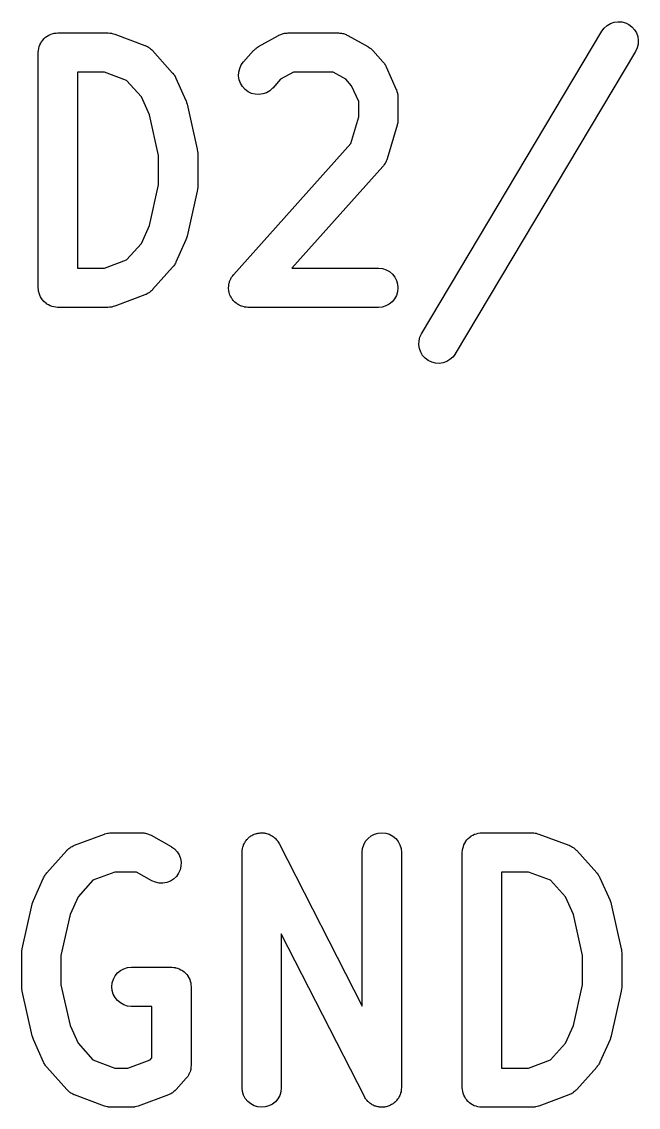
# Model space of a CAD drawing. Header units: millimetres. Extents: x 17 to 402, y -127 to -24.
# Drawn here: x 21.62 to 23.585, y -36.296 to -32.835 of the extents above; entities that cross this region are included whole.
import ezdxf

# ---------------------------------------------------------------- set-up
doc = ezdxf.new("R2010")
doc.units = ezdxf.units.MM
doc.header["$LTSCALE"] = 25.4
doc.layers.add('BLACK', color=7, linetype='CONTINUOUS')

msp = doc.modelspace()

# ---------------------------------------------------------------- linework, layer by layer
at = {"layer": 'BLACK', "linetype": 'Continuous'}
for p, q in [((23.4856, -32.8468), (23.4961, -32.8407)), ((23.4961, -32.8407), (23.5076, -32.8366)), ((23.5076, -32.8366), (23.5197, -32.8348)), ((23.5197, -32.8348), (23.5319, -32.8356)), ((23.5319, -32.8356), (23.5437, -32.8386)), ((23.5437, -32.8386), (23.5547, -32.8437)), ((21.7067, -32.878), (21.7119, -32.8752)), ((21.7119, -32.8752), (21.7121, -32.8752)), ((21.7121, -32.8752), (21.7123, -32.875)), ((21.7123, -32.875), (21.7179, -32.8734)), ((21.7179, -32.8734), (21.7235, -32.8717)), ((21.7235, -32.8717), (21.7238, -32.8717)), ((21.7238, -32.8717), (21.724, -32.8717)), ((21.724, -32.8717), (21.7298, -32.8712)), ((21.7298, -32.8712), (21.7357, -32.8706)), ((21.7357, -32.8706), (21.8952, -32.8706)), ((21.8952, -32.8706), (21.8961, -32.8706)), ((21.8961, -32.8706), (21.9007, -32.8712)), ((21.9007, -32.8712), (21.9053, -32.8714)), ((21.9053, -32.8714), (21.9067, -32.8717)), ((21.9067, -32.8717), (21.9082, -32.8719)), ((21.9082, -32.8719), (21.9126, -32.8732)), ((21.9126, -32.8732), (21.9171, -32.8745)), ((21.9171, -32.8745), (22.0128, -32.9103)), ((22.4397, -32.878), (22.4428, -32.8767)), ((22.4428, -32.8767), (22.4457, -32.8752)), ((22.4457, -32.8752), (22.4484, -32.8745)), ((22.4484, -32.8745), (22.451, -32.8734)), ((22.451, -32.8734), (22.4542, -32.8727)), ((22.4542, -32.8727), (22.4574, -32.8717)), ((22.4574, -32.8717), (22.4602, -32.8714)), ((22.4602, -32.8714), (22.4629, -32.8709)), ((22.4629, -32.8709), (22.4662, -32.8709)), ((22.4662, -32.8709), (22.4695, -32.8706)), ((22.4695, -32.8706), (22.629, -32.8706)), ((22.629, -32.8706), (22.6299, -32.8706)), ((22.6299, -32.8706), (22.6332, -32.8709)), ((22.6332, -32.8709), (22.6365, -32.8709)), ((22.6365, -32.8709), (22.6392, -32.8717)), ((22.6392, -32.8717), (22.642, -32.8719)), ((22.642, -32.8719), (22.6451, -32.8729)), ((22.6451, -32.8729), (22.6484, -32.8737)), ((22.6484, -32.8737), (22.651, -32.8747)), ((22.651, -32.8747), (22.6536, -32.8755)), ((22.6536, -32.8755), (22.6565, -32.8773)), ((22.8944, -33.8298), (23.4686, -32.8653)), ((23.4686, -32.8653), (23.4691, -32.8646)), ((23.4691, -32.8646), (23.4765, -32.8549)), ((23.4765, -32.8549), (23.4856, -32.8468)), ((23.5547, -32.8437), (23.5645, -32.8511)), ((23.5645, -32.8511), (23.5726, -32.8602)), ((23.5726, -32.8602), (23.5789, -32.8706)), ((23.5789, -32.8706), (23.583, -32.8821)), ((21.6763, -32.9143), (21.6781, -32.9087)), ((21.6781, -32.9087), (21.6782, -32.9087)), ((21.6782, -32.9085), (21.6811, -32.9032)), ((21.6782, -32.9087), (21.6782, -32.9085)), ((21.6811, -32.9032), (21.6839, -32.8981)), ((21.6839, -32.8981), (21.684, -32.8978)), ((21.684, -32.8978), (21.6841, -32.8978)), ((21.6841, -32.8978), (21.6879, -32.8933)), ((21.6879, -32.8933), (21.6916, -32.8887)), ((21.6916, -32.8887), (21.6918, -32.8884)), ((21.6918, -32.8884), (21.692, -32.8884)), ((21.692, -32.8884), (21.6966, -32.8846)), ((21.6966, -32.8846), (21.7011, -32.8811)), ((21.7011, -32.8811), (21.7013, -32.8808)), ((21.7013, -32.8808), (21.7015, -32.8808)), ((21.7015, -32.8808), (21.7067, -32.878)), ((22.0128, -32.9103), (22.0136, -32.9105)), ((22.0136, -32.9105), (22.0158, -32.9115)), ((22.0158, -32.9115), (22.0181, -32.9126)), ((22.3751, -32.9143), (22.439, -32.8785)), ((22.439, -32.8785), (22.4397, -32.878)), ((22.6565, -32.8773), (22.6595, -32.8785)), ((22.6595, -32.8785), (22.7233, -32.9143)), ((23.5842, -32.9065), (23.5812, -32.9181)), ((23.583, -32.8821), (23.5848, -32.8943)), ((23.5848, -32.8943), (23.5842, -32.9065)), ((21.6732, -32.9321), (21.6738, -32.9263)), ((21.6732, -32.9326), (21.6732, -32.9321)), ((21.6732, -32.9331), (21.6732, -32.9326)), ((21.6732, -32.9326), (21.6732, -32.9326)), ((21.6732, -32.9326), (21.6732, -32.9326)), ((21.6732, -33.6829), (21.6732, -32.9331)), ((21.6738, -32.9263), (21.6745, -32.9204)), ((21.6745, -32.9202), (21.6746, -32.9199)), ((21.6745, -32.9204), (21.6745, -32.9202)), ((21.6746, -32.9199), (21.6763, -32.9143)), ((22.0181, -32.9126), (22.0212, -32.9143)), ((22.0212, -32.9143), (22.0245, -32.9161)), ((22.0245, -32.9161), (22.0264, -32.9176)), ((22.0264, -32.9176), (22.0286, -32.9189)), ((22.0286, -32.9189), (22.0312, -32.9212)), ((22.0312, -32.9212), (22.0341, -32.9235)), ((22.0341, -32.9235), (22.0357, -32.9255)), ((22.0357, -32.9255), (22.0375, -32.927)), ((22.0375, -32.927), (22.1013, -32.9987)), ((22.3272, -32.9629), (22.3591, -32.927)), ((22.3591, -32.927), (22.3596, -32.9265)), ((22.3596, -32.9265), (22.3625, -32.924)), ((22.3625, -32.924), (22.3651, -32.9212)), ((22.3651, -32.9212), (22.367, -32.9199)), ((22.367, -32.9199), (22.3687, -32.9184)), ((22.3687, -32.9184), (22.372, -32.9164)), ((22.372, -32.9164), (22.3751, -32.9143)), ((22.7233, -32.9143), (22.7241, -32.9146)), ((22.7241, -32.9146), (22.7272, -32.9169)), ((22.7272, -32.9169), (22.7305, -32.9189)), ((22.7305, -32.9189), (22.7322, -32.9204)), ((22.7322, -32.9204), (22.734, -32.9217)), ((22.734, -32.9217), (22.7366, -32.9245)), ((22.7366, -32.9245), (22.7394, -32.927)), ((22.7394, -32.927), (22.7713, -32.9629)), ((23.5761, -32.9293), (23.0018, -33.8935)), ((23.5812, -32.9181), (23.5761, -32.9293)), ((22.3148, -32.9837), (22.32, -32.9728)), ((22.32, -32.9728), (22.3272, -32.9629)), ((22.7713, -32.9629), (22.7719, -32.9634)), ((22.7719, -32.9634), (22.7737, -32.9659)), ((22.7737, -32.9659), (22.7757, -32.9684)), ((22.7757, -32.9684), (22.7772, -32.971)), ((22.7772, -32.971), (22.779, -32.9735)), ((22.779, -32.9735), (22.7802, -32.9763)), ((22.7802, -32.9763), (22.7818, -32.9789)), ((22.7818, -32.9789), (22.8137, -33.0505)), ((21.7982, -32.9956), (21.7982, -33.6205)), ((21.8839, -32.9956), (21.7982, -32.9956)), ((21.9546, -33.022), (21.8839, -32.9956)), ((22.1013, -32.9987), (22.1019, -32.9992)), ((22.1019, -32.9992), (22.1037, -33.0017)), ((22.1037, -33.0017), (22.1057, -33.004)), ((22.1057, -33.004), (22.1072, -33.0068)), ((22.1072, -33.0068), (22.109, -33.0091)), ((22.109, -33.0091), (22.1102, -33.0119)), ((22.1102, -33.0119), (22.1118, -33.0147)), ((22.1118, -33.0147), (22.1437, -33.086)), ((22.3114, -33.0078), (22.3119, -32.9956)), ((22.3132, -33.0197), (22.3114, -33.0078)), ((22.3119, -32.9956), (22.3148, -32.9837)), ((22.4858, -32.9956), (22.4453, -33.0182)), ((22.6127, -32.9956), (22.4858, -32.9956)), ((22.6532, -33.0182), (22.6127, -32.9956)), ((22.0016, -33.0746), (21.9546, -33.022)), ((22.3173, -33.0312), (22.3132, -33.0197)), ((22.3236, -33.0418), (22.3173, -33.0312)), ((22.3318, -33.0507), (22.3236, -33.0418)), ((22.4198, -33.0467), (22.4107, -33.0548)), ((22.4204, -33.0462), (22.4198, -33.0467)), ((22.4453, -33.0182), (22.4204, -33.0462)), ((22.6716, -33.0388), (22.6532, -33.0182)), ((22.6941, -33.0891), (22.6716, -33.0388)), ((22.027, -33.1313), (22.0016, -33.0746)), ((22.3416, -33.0581), (22.3318, -33.0507)), ((22.3526, -33.0632), (22.3416, -33.0581)), ((22.3644, -33.0662), (22.3526, -33.0632)), ((22.3766, -33.067), (22.3644, -33.0662)), ((22.3887, -33.0652), (22.3766, -33.067)), ((22.4002, -33.0611), (22.3887, -33.0652)), ((22.4107, -33.0548), (22.4002, -33.0611)), ((22.8137, -33.0505), (22.8141, -33.0512)), ((22.8141, -33.0512), (22.8142, -33.0518)), ((22.8142, -33.0518), (22.8144, -33.052)), ((22.8144, -33.052), (22.816, -33.0576)), ((22.816, -33.0576), (22.8178, -33.0629)), ((22.8178, -33.0629), (22.8178, -33.0632)), ((22.8178, -33.0632), (22.8179, -33.0637)), ((22.8179, -33.0637), (22.8185, -33.0693)), ((22.8185, -33.0693), (22.8191, -33.0749)), ((22.8191, -33.0749), (22.8191, -33.0754)), ((22.8191, -33.0754), (22.8191, -33.0759)), ((22.8191, -33.0759), (22.8191, -33.1473)), ((22.1437, -33.086), (22.1438, -33.0863)), ((22.1438, -33.0863), (22.1438, -33.0863)), ((22.1438, -33.0863), (22.1438, -33.0863)), ((22.1438, -33.0863), (22.1441, -33.0868)), ((22.1441, -33.0868), (22.1458, -33.0924)), ((22.1458, -33.0924), (22.1476, -33.098)), ((22.1476, -33.098), (22.1795, -33.2407)), ((22.6941, -33.1381), (22.6941, -33.0891)), ((22.056, -33.2613), (22.027, -33.1313)), ((22.6688, -33.2232), (22.6941, -33.1381)), ((22.8189, -33.1531), (22.8182, -33.1567)), ((22.8191, -33.1483), (22.8189, -33.1506)), ((22.8189, -33.1506), (22.8189, -33.1531)), ((22.8191, -33.1473), (22.8191, -33.1483)), ((22.8165, -33.165), (22.7846, -33.2722)), ((22.817, -33.1627), (22.8165, -33.165)), ((22.8178, -33.1602), (22.817, -33.1627)), ((22.8182, -33.1567), (22.8178, -33.1602)), ((22.2953, -33.6413), (22.6688, -33.2232)), ((22.1795, -33.2407), (22.1797, -33.2417)), ((22.1797, -33.2417), (22.1798, -33.242)), ((22.1798, -33.242), (22.1798, -33.2423)), ((22.1798, -33.2423), (22.1804, -33.2481)), ((22.1804, -33.2481), (22.181, -33.2539)), ((22.181, -33.2539), (22.181, -33.2542)), ((22.181, -33.2542), (22.181, -33.2544)), ((22.181, -33.2544), (22.181, -33.3616)), ((22.056, -33.3548), (22.056, -33.2613)), ((22.7756, -33.2903), (22.7728, -33.2946)), ((22.7785, -33.2862), (22.7756, -33.2903)), ((22.779, -33.2852), (22.7785, -33.2862)), ((22.7796, -33.2844), (22.779, -33.2852)), ((22.7816, -33.2798), (22.7796, -33.2844)), ((22.7837, -33.2753), (22.7816, -33.2798)), ((22.784, -33.2743), (22.7837, -33.2753)), ((22.7844, -33.2732), (22.784, -33.2743)), ((22.7846, -33.2722), (22.7844, -33.2732)), ((22.7713, -33.2961), (22.4815, -33.6205)), ((22.772, -33.2953), (22.7713, -33.2961)), ((22.7728, -33.2946), (22.772, -33.2953)), ((22.027, -33.4848), (22.056, -33.3548)), ((22.181, -33.3616), (22.181, -33.3624)), ((22.1795, -33.3753), (22.1476, -33.5181)), ((22.1796, -33.3748), (22.1795, -33.3753)), ((22.1797, -33.3746), (22.1796, -33.3748)), ((22.1803, -33.369), (22.1797, -33.3746)), ((22.181, -33.3632), (22.1803, -33.369)), ((22.181, -33.3624), (22.181, -33.3629)), ((22.181, -33.3629), (22.181, -33.3632)), ((22.0016, -33.5415), (22.027, -33.4848)), ((22.1437, -33.53), (22.1118, -33.6014)), ((22.1455, -33.5244), (22.1437, -33.53)), ((22.1474, -33.5189), (22.1455, -33.5244)), ((22.1476, -33.5183), (22.1474, -33.5189)), ((22.1476, -33.5181), (22.1476, -33.5183)), ((22.1476, -33.5183), (22.1476, -33.5183)), ((22.1476, -33.5183), (22.1476, -33.5183)), ((21.9546, -33.594), (22.0016, -33.5415)), ((21.8839, -33.6205), (21.9546, -33.594)), ((22.1114, -33.6022), (22.1099, -33.605)), ((22.1118, -33.6014), (22.1114, -33.6022)), ((21.7982, -33.6205), (21.8839, -33.6205)), ((22.1013, -33.6174), (22.0375, -33.689)), ((22.1032, -33.6151), (22.1013, -33.6174)), ((22.1052, -33.6126), (22.1032, -33.6151)), ((22.1068, -33.61), (22.1052, -33.6126)), ((22.1085, -33.6078), (22.1068, -33.61)), ((22.1099, -33.605), (22.1085, -33.6078)), ((22.4815, -33.6205), (22.7566, -33.6205)), ((22.7566, -33.6205), (22.7575, -33.6205)), ((22.7575, -33.6205), (22.7696, -33.622)), ((22.7696, -33.622), (22.7813, -33.6255)), ((22.7813, -33.6255), (22.7919, -33.6314)), ((22.7919, -33.6314), (22.8013, -33.6393)), ((22.28, -33.6741), (22.2804, -33.6723)), ((22.2804, -33.6723), (22.2807, -33.6705)), ((22.2807, -33.6705), (22.2819, -33.6664)), ((22.2819, -33.6664), (22.2829, -33.6624)), ((22.2829, -33.6624), (22.2837, -33.6606)), ((22.2837, -33.6606), (22.2843, -33.6588)), ((22.2843, -33.6588), (22.2863, -33.655)), ((22.2863, -33.655), (22.2881, -33.6512)), ((22.2881, -33.6512), (22.2892, -33.6497)), ((22.2892, -33.6497), (22.29, -33.6481)), ((22.29, -33.6481), (22.2928, -33.6448)), ((22.2928, -33.6448), (22.2953, -33.6413)), ((22.8013, -33.6393), (22.8089, -33.6489)), ((22.8089, -33.6489), (22.8146, -33.6596)), ((22.8146, -33.6596), (22.818, -33.6713)), ((22.818, -33.6713), (22.8191, -33.6834)), ((21.6737, -33.6888), (21.6732, -33.6829)), ((21.6743, -33.6946), (21.6737, -33.6888)), ((21.6744, -33.6949), (21.6743, -33.6946)), ((21.6744, -33.6951), (21.6744, -33.6949)), ((21.6761, -33.7007), (21.6744, -33.6951)), ((21.6777, -33.7066), (21.6761, -33.7007)), ((21.6778, -33.7066), (21.6777, -33.7066)), ((21.6779, -33.7068), (21.6778, -33.7066)), ((21.6807, -33.7122), (21.6779, -33.7068)), ((22.0128, -33.7058), (21.9171, -33.7416)), ((22.015, -33.7048), (22.0128, -33.7058)), ((22.0174, -33.704), (22.015, -33.7048)), ((22.0205, -33.702), (22.0174, -33.704)), ((22.0237, -33.7005), (22.0205, -33.702)), ((22.0257, -33.6989), (22.0237, -33.7005)), ((22.0278, -33.6977), (22.0257, -33.6989)), ((22.0305, -33.6954), (22.0278, -33.6977)), ((22.0334, -33.6931), (22.0305, -33.6954)), ((22.0351, -33.6913), (22.0334, -33.6931)), ((22.0369, -33.6895), (22.0351, -33.6913)), ((22.0375, -33.689), (22.0369, -33.6895)), ((22.2794, -33.6827), (22.2798, -33.6784)), ((22.2795, -33.6845), (22.2794, -33.6827)), ((22.2795, -33.6862), (22.2795, -33.6845)), ((22.2801, -33.6906), (22.2795, -33.6862)), ((22.2798, -33.6784), (22.28, -33.6741)), ((22.2805, -33.6946), (22.2801, -33.6906)), ((22.281, -33.6967), (22.2805, -33.6946)), ((22.2813, -33.6984), (22.281, -33.6967)), ((22.2827, -33.7025), (22.2813, -33.6984)), ((22.2839, -33.7066), (22.2827, -33.7025)), ((22.2848, -33.7081), (22.2839, -33.7066)), ((22.8143, -33.7073), (22.8084, -33.718)), ((22.8179, -33.6956), (22.8143, -33.7073)), ((22.8191, -33.6834), (22.8179, -33.6956)), ((21.6834, -33.7172), (21.6807, -33.7122)), ((21.6835, -33.7175), (21.6834, -33.7172)), ((21.6836, -33.7177), (21.6835, -33.7175)), ((21.6873, -33.7221), (21.6836, -33.7177)), ((21.691, -33.7269), (21.6873, -33.7221)), ((21.6912, -33.7269), (21.691, -33.7269)), ((21.6913, -33.7271), (21.6912, -33.7269)), ((21.6959, -33.7309), (21.6913, -33.7271)), ((21.7004, -33.7345), (21.6959, -33.7309)), ((21.7006, -33.7348), (21.7004, -33.7345)), ((21.7007, -33.7348), (21.7006, -33.7348)), ((21.7059, -33.7375), (21.7007, -33.7348)), ((21.7111, -33.7406), (21.7059, -33.7375)), ((21.7113, -33.7406), (21.7111, -33.7406)), ((21.7115, -33.7406), (21.7113, -33.7406)), ((21.7171, -33.7424), (21.7115, -33.7406)), ((21.9162, -33.7419), (21.9118, -33.7429)), ((21.9171, -33.7416), (21.9162, -33.7419)), ((22.2854, -33.7099), (22.2848, -33.7081)), ((22.2876, -33.7134), (22.2854, -33.7099)), ((22.2896, -33.7172), (22.2876, -33.7134)), ((22.2907, -33.7188), (22.2896, -33.7172)), ((22.2917, -33.7203), (22.2907, -33.7188)), ((22.2945, -33.7233), (22.2917, -33.7203)), ((22.2972, -33.7269), (22.2945, -33.7233)), ((22.2987, -33.7279), (22.2972, -33.7269)), ((22.2999, -33.7294), (22.2987, -33.7279)), ((22.3033, -33.732), (22.2999, -33.7294)), ((22.3066, -33.7345), (22.3033, -33.732)), ((22.3082, -33.7355), (22.3066, -33.7345)), ((22.3097, -33.7365), (22.3082, -33.7355)), ((22.3135, -33.7386), (22.3097, -33.7365)), ((22.3173, -33.7406), (22.3135, -33.7386)), ((22.319, -33.7411), (22.3173, -33.7406)), ((22.3207, -33.7419), (22.319, -33.7411)), ((22.3248, -33.7429), (22.3207, -33.7419)), ((22.7804, -33.7409), (22.7688, -33.7444)), ((22.7912, -33.735), (22.7804, -33.7409)), ((22.8007, -33.7274), (22.7912, -33.735)), ((22.8084, -33.718), (22.8007, -33.7274)), ((21.7227, -33.7442), (21.7171, -33.7424)), ((21.7229, -33.7442), (21.7227, -33.7442)), ((21.7231, -33.7442), (21.7229, -33.7442)), ((21.7289, -33.7449), (21.7231, -33.7442)), ((21.7348, -33.7454), (21.7289, -33.7449)), ((21.7352, -33.7454), (21.7348, -33.7454)), ((21.7353, -33.7454), (21.7352, -33.7454)), ((21.7352, -33.7454), (21.7352, -33.7454)), ((21.7357, -33.7454), (21.7353, -33.7454)), ((21.8952, -33.7454), (21.7357, -33.7454)), ((21.8998, -33.7452), (21.8952, -33.7454)), ((21.9044, -33.7449), (21.8998, -33.7452)), ((21.9058, -33.7444), (21.9044, -33.7449)), ((21.9073, -33.7444), (21.9058, -33.7444)), ((21.9118, -33.7429), (21.9073, -33.7444)), ((22.3289, -33.7442), (22.3248, -33.7429)), ((22.3307, -33.7444), (22.3289, -33.7442)), ((22.3325, -33.7449), (22.3307, -33.7444)), ((22.3368, -33.7452), (22.3325, -33.7449)), ((22.341, -33.7454), (22.3368, -33.7452)), ((22.3419, -33.7454), (22.341, -33.7454)), ((22.7566, -33.7454), (22.3419, -33.7454)), ((22.7688, -33.7444), (22.7566, -33.7454)), ((22.8862, -33.8526), (22.8892, -33.8407)), ((22.8892, -33.8407), (22.8944, -33.8298)), ((22.8856, -33.8648), (22.8862, -33.8526)), ((22.8874, -33.8767), (22.8856, -33.8648)), ((22.8915, -33.8882), (22.8874, -33.8767)), ((22.8978, -33.8988), (22.8915, -33.8882)), ((22.9059, -33.9077), (22.8978, -33.8988)), ((22.9157, -33.9151), (22.9059, -33.9077)), ((22.9267, -33.9204), (22.9157, -33.9151)), ((22.9848, -33.912), (22.9743, -33.9184)), ((22.9939, -33.9042), (22.9848, -33.912)), ((23.0013, -33.8943), (22.9939, -33.9042)), ((23.0018, -33.8935), (23.0013, -33.8943)), ((22.9385, -33.9235), (22.9267, -33.9204)), ((22.9507, -33.924), (22.9385, -33.9235)), ((22.9628, -33.9225), (22.9507, -33.924)), ((22.9743, -33.9184), (22.9628, -33.9225)), ((21.7887, -35.4602), (21.8844, -35.4244)), ((21.8844, -35.4244), (21.8852, -35.4241)), ((21.8852, -35.4241), (21.8897, -35.4231)), ((21.8897, -35.4231), (21.8941, -35.4218)), ((21.8941, -35.4218), (21.8956, -35.4216)), ((21.8956, -35.4216), (21.8971, -35.4213)), ((21.8971, -35.4213), (21.9016, -35.4211)), ((21.9016, -35.4211), (21.9063, -35.4206)), ((21.9063, -35.4206), (22.002, -35.4206)), ((22.002, -35.4206), (22.0028, -35.4206)), ((22.0028, -35.4206), (22.0061, -35.4208)), ((22.0061, -35.4208), (22.0094, -35.4211)), ((22.0094, -35.4211), (22.0122, -35.4216)), ((22.0122, -35.4216), (22.015, -35.4218)), ((22.015, -35.4218), (22.0181, -35.4228)), ((22.0181, -35.4228), (22.0213, -35.4236)), ((22.0213, -35.4236), (22.0239, -35.4246)), ((22.0239, -35.4246), (22.0266, -35.4256)), ((22.0266, -35.4256), (22.0295, -35.4272)), ((22.0295, -35.4272), (22.0325, -35.4284)), ((22.0325, -35.4284), (22.0963, -35.4642)), ((22.3411, -35.4383), (22.3439, -35.436)), ((22.3439, -35.436), (22.3465, -35.4338)), ((22.3465, -35.4338), (22.3486, -35.4322)), ((22.3486, -35.4322), (22.3506, -35.4307)), ((22.3506, -35.4307), (22.3538, -35.4292)), ((22.3538, -35.4292), (22.3568, -35.4272)), ((22.3568, -35.4272), (22.3592, -35.4261)), ((22.3592, -35.4261), (22.3614, -35.4251)), ((22.3614, -35.4251), (22.3649, -35.4241)), ((22.3649, -35.4241), (22.3682, -35.4228)), ((22.3682, -35.4228), (22.3707, -35.4223)), ((22.3707, -35.4223), (22.3731, -35.4216)), ((22.3731, -35.4216), (22.3767, -35.4213)), ((22.3767, -35.4213), (22.3802, -35.4208)), ((22.3802, -35.4208), (22.3827, -35.4208)), ((22.3827, -35.4208), (22.3852, -35.4206)), ((22.3852, -35.4206), (22.3888, -35.4208)), ((22.3888, -35.4208), (22.3924, -35.4211)), ((22.3924, -35.4211), (22.3949, -35.4216)), ((22.3949, -35.4216), (22.3974, -35.4218)), ((22.3974, -35.4218), (22.4008, -35.4228)), ((22.4008, -35.4228), (22.4043, -35.4236)), ((22.4043, -35.4236), (22.4066, -35.4246)), ((22.4066, -35.4246), (22.409, -35.4254)), ((22.409, -35.4254), (22.4122, -35.4272)), ((22.4122, -35.4272), (22.4155, -35.4287)), ((22.4155, -35.4287), (22.4175, -35.43)), ((22.4175, -35.43), (22.4198, -35.4312)), ((22.4198, -35.4312), (22.4225, -35.4335)), ((22.4225, -35.4335), (22.4255, -35.4355)), ((22.4255, -35.4355), (22.4272, -35.4373)), ((22.4272, -35.4373), (22.4292, -35.4391)), ((22.724, -35.4383), (22.7335, -35.4307)), ((22.7335, -35.4307), (22.7443, -35.4251)), ((22.7443, -35.4251), (22.756, -35.4216)), ((22.756, -35.4216), (22.7681, -35.4206)), ((22.7681, -35.4206), (22.7802, -35.4218)), ((22.7802, -35.4218), (22.7919, -35.4254)), ((22.7919, -35.4254), (22.8026, -35.4312)), ((22.8026, -35.4312), (22.812, -35.4391)), ((23.043, -35.4383), (23.0476, -35.4348)), ((23.0476, -35.4348), (23.0522, -35.431)), ((23.0522, -35.431), (23.0523, -35.431)), ((23.0523, -35.431), (23.0525, -35.4307)), ((23.0525, -35.4307), (23.0577, -35.4279)), ((23.0577, -35.4279), (23.0629, -35.4251)), ((23.0629, -35.4251), (23.0631, -35.4251)), ((23.0631, -35.4251), (23.0633, -35.4251)), ((23.0633, -35.4251), (23.0689, -35.4233)), ((23.0689, -35.4233), (23.0746, -35.4218)), ((23.0746, -35.4218), (23.0748, -35.4218)), ((23.0748, -35.4218), (23.075, -35.4216)), ((23.075, -35.4216), (23.0808, -35.4211)), ((23.0808, -35.4211), (23.0867, -35.4206)), ((23.0867, -35.4206), (23.2463, -35.4206)), ((23.2463, -35.4206), (23.2471, -35.4206)), ((23.2471, -35.4206), (23.2517, -35.4211)), ((23.2517, -35.4211), (23.2563, -35.4213)), ((23.2563, -35.4213), (23.2578, -35.4218)), ((23.2578, -35.4218), (23.2592, -35.4218)), ((23.2592, -35.4218), (23.2636, -35.4233)), ((23.2636, -35.4233), (23.2681, -35.4244)), ((23.2681, -35.4244), (23.3638, -35.4602)), ((21.768, -35.4729), (21.7709, -35.4708)), ((21.7709, -35.4708), (21.7736, -35.4683)), ((21.7736, -35.4683), (21.7758, -35.467)), ((21.7758, -35.467), (21.7777, -35.4655)), ((21.7777, -35.4655), (21.781, -35.464)), ((21.781, -35.464), (21.7841, -35.4622)), ((21.7841, -35.4622), (21.7864, -35.4612)), ((21.7864, -35.4612), (21.7887, -35.4602)), ((22.0963, -35.4642), (22.0971, -35.4648)), ((22.0971, -35.4648), (22.107, -35.4719)), ((22.107, -35.4719), (22.1153, -35.4808)), ((22.3228, -35.4749), (22.3234, -35.4726)), ((22.3234, -35.4726), (22.3237, -35.4701)), ((22.3237, -35.4701), (22.3248, -35.4665)), ((22.3248, -35.4665), (22.3256, -35.4632)), ((22.3256, -35.4632), (22.3266, -35.4609)), ((22.3266, -35.4609), (22.3274, -35.4584)), ((22.3274, -35.4584), (22.3291, -35.4554)), ((22.3291, -35.4554), (22.3306, -35.4521)), ((22.3306, -35.4521), (22.332, -35.45)), ((22.332, -35.45), (22.3333, -35.4477)), ((22.3333, -35.4477), (22.3355, -35.4449)), ((22.3355, -35.4449), (22.3376, -35.4421)), ((22.3376, -35.4421), (22.3395, -35.4404)), ((22.3395, -35.4404), (22.3411, -35.4383)), ((22.4292, -35.4391), (22.4314, -35.4419)), ((22.4314, -35.4419), (22.4339, -35.4444)), ((22.4339, -35.4444), (22.4353, -35.4465)), ((22.4353, -35.4465), (22.4369, -35.4485)), ((22.4369, -35.4485), (22.4386, -35.4515)), ((22.4386, -35.4515), (22.4405, -35.4546)), ((22.4405, -35.4546), (22.7052, -35.9733)), ((22.7052, -35.4823), (22.7065, -35.4701)), ((22.7065, -35.4701), (22.7102, -35.4584)), ((22.7102, -35.4584), (22.7161, -35.4477)), ((22.7161, -35.4477), (22.724, -35.4383)), ((22.812, -35.4391), (22.8197, -35.4485)), ((22.8197, -35.4485), (22.8255, -35.4592)), ((22.8255, -35.4592), (22.829, -35.4708)), ((22.829, -35.4708), (22.8302, -35.483)), ((23.0249, -35.4762), (23.0255, -35.4706)), ((23.0255, -35.4706), (23.0256, -35.4703)), ((23.0256, -35.4701), (23.0274, -35.4645)), ((23.0256, -35.4703), (23.0256, -35.4701)), ((23.0274, -35.4645), (23.0291, -35.4589)), ((23.0291, -35.4589), (23.0292, -35.4587)), ((23.0292, -35.4587), (23.0293, -35.4584)), ((23.0293, -35.4584), (23.0321, -35.4533)), ((23.0321, -35.4533), (23.0349, -35.448)), ((23.0349, -35.448), (23.0351, -35.448)), ((23.0351, -35.448), (23.0352, -35.4477)), ((23.0352, -35.4477), (23.0389, -35.4432)), ((23.0389, -35.4432), (23.0427, -35.4386)), ((23.0427, -35.4386), (23.0429, -35.4386)), ((23.0429, -35.4386), (23.043, -35.4383)), ((23.3638, -35.4602), (23.3646, -35.4604)), ((23.3646, -35.4604), (23.3669, -35.4617)), ((23.3669, -35.4617), (23.3692, -35.4625)), ((23.3692, -35.4625), (23.3723, -35.4645)), ((23.3723, -35.4645), (23.3755, -35.466)), ((23.3755, -35.466), (23.3775, -35.4675)), ((23.3775, -35.4675), (23.3796, -35.4688)), ((23.3796, -35.4688), (23.3823, -35.4714)), ((23.3823, -35.4714), (23.3851, -35.4736)), ((21.7001, -35.5486), (21.7639, -35.4772)), ((21.7639, -35.4772), (21.7645, -35.4764)), ((21.7645, -35.4764), (21.7664, -35.4749)), ((21.7664, -35.4749), (21.768, -35.4729)), ((22.1153, -35.4808), (22.1218, -35.4909)), ((22.1218, -35.4909), (22.1261, -35.5023)), ((22.1261, -35.5023), (22.1281, -35.5145)), ((22.3223, -35.4823), (22.3227, -35.4787)), ((22.3223, -35.483), (22.3223, -35.4823)), ((22.3223, -36.2331), (22.3223, -35.483)), ((22.3227, -35.4787), (22.3228, -35.4749)), ((22.7052, -35.483), (22.7052, -35.4823)), ((22.7052, -35.9733), (22.7052, -35.483)), ((22.8302, -35.483), (22.8302, -36.2331)), ((23.0242, -35.4823), (23.0249, -35.4762)), ((23.0242, -35.4825), (23.0242, -35.4823)), ((23.0242, -35.483), (23.0242, -35.4825)), ((23.0242, -35.4825), (23.0242, -35.4825)), ((23.0242, -35.4825), (23.0242, -35.4825)), ((23.0242, -36.2331), (23.0242, -35.483)), ((23.3851, -35.4736), (23.3867, -35.4754)), ((23.3867, -35.4754), (23.3886, -35.4772)), ((23.3886, -35.4772), (23.4524, -35.5486)), ((22.1251, -35.5384), (22.1201, -35.5496)), ((22.1278, -35.5267), (22.1251, -35.5384)), ((22.1281, -35.5145), (22.1278, -35.5267)), ((21.6578, -35.6362), (21.6897, -35.5646)), ((21.6897, -35.5646), (21.69, -35.5638)), ((21.69, -35.5638), (21.6916, -35.5613)), ((21.6916, -35.5613), (21.6929, -35.5585)), ((21.6929, -35.5585), (21.6947, -35.5559)), ((21.6947, -35.5559), (21.6962, -35.5534)), ((21.6962, -35.5534), (21.6983, -35.5511)), ((21.6983, -35.5511), (21.7001, -35.5486)), ((21.8468, -35.5719), (21.7998, -35.6245)), ((21.9175, -35.5455), (21.8468, -35.5719)), ((21.9857, -35.5455), (21.9175, -35.5455)), ((22.0352, -35.5732), (21.9857, -35.5455)), ((22.0464, -35.5783), (22.0352, -35.5732)), ((22.0939, -35.5745), (22.0825, -35.5791)), ((22.1042, -35.5681), (22.0939, -35.5745)), ((22.1131, -35.5595), (22.1042, -35.5681)), ((22.1201, -35.5496), (22.1131, -35.5595)), ((23.1492, -35.5455), (23.1492, -36.1706)), ((23.235, -35.5455), (23.1492, -35.5455)), ((23.3056, -35.5719), (23.235, -35.5455)), ((23.3527, -35.6245), (23.3056, -35.5719)), ((23.4524, -35.5486), (23.453, -35.5491)), ((23.453, -35.5491), (23.4548, -35.5516)), ((23.4548, -35.5516), (23.4568, -35.5542)), ((23.4568, -35.5542), (23.4583, -35.5567)), ((23.4583, -35.5567), (23.46, -35.5592)), ((23.46, -35.5592), (23.4613, -35.562)), ((23.4613, -35.562), (23.4628, -35.5646)), ((23.4628, -35.5646), (23.4947, -35.6362)), ((22.0583, -35.5808), (22.0464, -35.5783)), ((22.0705, -35.5811), (22.0583, -35.5808)), ((22.0825, -35.5791), (22.0705, -35.5811)), ((21.654, -35.6471), (21.6559, -35.6418)), ((21.6559, -35.6418), (21.6578, -35.6362)), ((21.7998, -35.6245), (21.7745, -35.6814)), ((23.3781, -35.6814), (23.3527, -35.6245)), ((23.4947, -35.6362), (23.4948, -35.6365)), ((23.4948, -35.6365), (23.4949, -35.6365)), ((23.4949, -35.6365), (23.4949, -35.6365)), ((23.4949, -35.6365), (23.4951, -35.637)), ((23.4951, -35.637), (23.4969, -35.6426)), ((23.4969, -35.6426), (23.4987, -35.6479)), ((21.6219, -35.7909), (21.6538, -35.6479)), ((21.6538, -35.6479), (21.6539, -35.6476)), ((21.6539, -35.6476), (21.654, -35.6471)), ((21.6539, -35.6476), (21.6539, -35.6476)), ((21.6539, -35.6476), (21.6539, -35.6476)), ((23.4987, -35.6479), (23.5306, -35.7909)), ((21.7745, -35.6814), (21.7454, -35.8115)), ((23.4071, -35.8115), (23.3781, -35.6814)), ((22.712, -36.2615), (22.4473, -35.7429)), ((22.4473, -35.7429), (22.4473, -36.2331)), ((21.6204, -35.8028), (21.6211, -35.7972)), ((21.6205, -35.8033), (21.6204, -35.8028)), ((21.6204, -35.8036), (21.6205, -35.8033)), ((21.6204, -35.8043), (21.6204, -35.8036)), ((21.6204, -35.9115), (21.6204, -35.8043)), ((21.6211, -35.7972), (21.6218, -35.7914)), ((21.6218, -35.7914), (21.6219, -35.7911)), ((21.6219, -35.7911), (21.6219, -35.7909)), ((21.7454, -35.8115), (21.7454, -35.9047)), ((23.4071, -35.9047), (23.4071, -35.8115)), ((23.5306, -35.7909), (23.5308, -35.7916)), ((23.5308, -35.7916), (23.5308, -35.7919)), ((23.5308, -35.7919), (23.5309, -35.7924)), ((23.5309, -35.7924), (23.5314, -35.798)), ((23.5314, -35.798), (23.5321, -35.8038)), ((23.5321, -35.8038), (23.5321, -35.8041)), ((23.5321, -35.8041), (23.5321, -35.8043)), ((23.5321, -35.8043), (23.5321, -35.9115)), ((21.9462, -35.8539), (21.9579, -35.8503)), ((21.9579, -35.8503), (21.9701, -35.8491)), ((21.9701, -35.8491), (22.0977, -35.8491)), ((22.0977, -35.8491), (22.0981, -35.8491)), ((22.0981, -35.8491), (22.0981, -35.8491)), ((22.0981, -35.8491), (22.0981, -35.8491)), ((22.0981, -35.8491), (22.0986, -35.8491)), ((22.0986, -35.8491), (22.1045, -35.8498)), ((22.1045, -35.8498), (22.1102, -35.8503)), ((22.1102, -35.8503), (22.1104, -35.8503)), ((22.1104, -35.8503), (22.1107, -35.8506)), ((22.1107, -35.8506), (22.1163, -35.8524)), ((22.1163, -35.8524), (22.1219, -35.8539)), ((21.9088, -35.8991), (21.9125, -35.8874)), ((21.9125, -35.8874), (21.9182, -35.8767)), ((21.9182, -35.8767), (21.926, -35.8673)), ((21.926, -35.8673), (21.9355, -35.8595)), ((21.9355, -35.8595), (21.9462, -35.8539)), ((22.1219, -35.8539), (22.1221, -35.8541)), ((22.1221, -35.8541), (22.1223, -35.8541)), ((22.1223, -35.8541), (22.1274, -35.8569)), ((22.1274, -35.8569), (22.1326, -35.8597)), ((22.1326, -35.8597), (22.1328, -35.86)), ((22.1328, -35.86), (22.133, -35.86)), ((22.133, -35.86), (22.1375, -35.8638)), ((22.1375, -35.8638), (22.142, -35.8676)), ((22.142, -35.8676), (22.1422, -35.8678)), ((22.1422, -35.8678), (22.1423, -35.8678)), ((22.1423, -35.8678), (22.146, -35.8724)), ((22.146, -35.8724), (22.1497, -35.877)), ((22.1497, -35.877), (22.1498, -35.8772)), ((22.1498, -35.8772), (22.15, -35.8775)), ((22.15, -35.8775), (22.1527, -35.8826)), ((22.1527, -35.8826), (22.1555, -35.8879)), ((22.1555, -35.8879), (22.1555, -35.8879)), ((22.1555, -35.8879), (22.1556, -35.8882)), ((21.6205, -35.912), (21.6204, -35.9115)), ((21.6204, -35.9123), (21.6205, -35.912)), ((21.621, -35.9179), (21.6204, -35.9123)), ((21.6216, -35.9237), (21.621, -35.9179)), ((21.7454, -35.9047), (21.7745, -36.0347)), ((21.9076, -35.9113), (21.9088, -35.8991)), ((21.9087, -35.9232), (21.9076, -35.9113)), ((22.1556, -35.8882), (22.1573, -35.8938)), ((22.1573, -35.8938), (22.159, -35.8993)), ((22.159, -35.8993), (22.159, -35.8996)), ((22.159, -35.8996), (22.1591, -35.8999)), ((22.1591, -35.8999), (22.1596, -35.9057)), ((22.1596, -35.9057), (22.1602, -35.9115)), ((22.1602, -35.9115), (22.1602, -36.1617)), ((23.3781, -36.0347), (23.4071, -35.9047)), ((23.5313, -35.9189), (23.5307, -35.9245)), ((23.5321, -35.9131), (23.5313, -35.9189)), ((23.5321, -35.9126), (23.532, -35.9128)), ((23.532, -35.9128), (23.5321, -35.9131)), ((23.5321, -35.9115), (23.5321, -35.9126)), ((21.6217, -35.924), (21.6216, -35.9237)), ((21.6217, -35.9245), (21.6217, -35.924)), ((21.6219, -35.9253), (21.6217, -35.9245)), ((21.6538, -36.068), (21.6219, -35.9253)), ((21.9121, -35.9349), (21.9087, -35.9232)), ((21.9178, -35.9458), (21.9121, -35.9349)), ((21.9254, -35.9552), (21.9178, -35.9458)), ((21.9348, -35.9631), (21.9254, -35.9552)), ((23.5306, -35.9253), (23.4987, -36.068)), ((23.5307, -35.9245), (23.5306, -35.925)), ((23.5306, -35.925), (23.5306, -35.9253)), ((21.9454, -35.9689), (21.9348, -35.9631)), ((21.9571, -35.9727), (21.9454, -35.9689)), ((21.9692, -35.974), (21.9571, -35.9727)), ((21.9701, -35.974), (21.9692, -35.974)), ((22.0352, -35.974), (21.9701, -35.974)), ((22.0352, -36.1379), (22.0352, -35.974)), ((21.7745, -36.0347), (21.7998, -36.0916)), ((23.3527, -36.0916), (23.3781, -36.0347)), ((21.6557, -36.0736), (21.6538, -36.068)), ((21.6574, -36.0792), (21.6557, -36.0736)), ((21.6576, -36.0797), (21.6574, -36.0792)), ((21.6578, -36.0799), (21.6576, -36.0797)), ((21.6576, -36.0797), (21.6576, -36.0797)), ((21.6576, -36.0797), (21.6576, -36.0797)), ((21.6897, -36.1513), (21.6578, -36.0799)), ((21.7998, -36.0916), (21.8468, -36.1442)), ((23.3056, -36.1442), (23.3527, -36.0916)), ((23.4947, -36.0799), (23.4628, -36.1513)), ((23.4966, -36.0744), (23.4947, -36.0799)), ((23.4985, -36.069), (23.4966, -36.0744)), ((23.4986, -36.0685), (23.4985, -36.069)), ((23.4987, -36.068), (23.4986, -36.0683)), ((23.4986, -36.0683), (23.4986, -36.0685)), ((23.4986, -36.0685), (23.4986, -36.0685)), ((21.6912, -36.1541), (21.6897, -36.1513)), ((21.6925, -36.1569), (21.6912, -36.1541)), ((21.6942, -36.1594), (21.6925, -36.1569)), ((21.6957, -36.162), (21.6942, -36.1594)), ((21.6977, -36.1643), (21.6957, -36.162)), ((21.6996, -36.1668), (21.6977, -36.1643)), ((21.8468, -36.1442), (21.9175, -36.1706)), ((21.9588, -36.1706), (22.0294, -36.1442)), ((22.0294, -36.1442), (22.0352, -36.1379)), ((22.1602, -36.1625), (22.1597, -36.1666)), ((22.1602, -36.1617), (22.1602, -36.1625)), ((23.235, -36.1706), (23.3056, -36.1442)), ((23.4563, -36.1627), (23.4542, -36.165)), ((23.4578, -36.1602), (23.4563, -36.1627)), ((23.4596, -36.1577), (23.4578, -36.1602)), ((23.4609, -36.1549), (23.4596, -36.1577)), ((23.4625, -36.1521), (23.4609, -36.1549)), ((23.4628, -36.1513), (23.4625, -36.1521)), ((21.7001, -36.1676), (21.6996, -36.1668)), ((21.7639, -36.2389), (21.7001, -36.1676)), ((21.9175, -36.1706), (21.9588, -36.1706)), ((22.1493, -36.197), (22.1467, -36.2001)), ((22.1502, -36.195), (22.1493, -36.197)), ((22.1515, -36.1935), (22.1502, -36.195)), ((22.1532, -36.1897), (22.1515, -36.1935)), ((22.1551, -36.1861), (22.1532, -36.1897)), ((22.1558, -36.1843), (22.1551, -36.1861)), ((22.1566, -36.1823), (22.1558, -36.1843)), ((22.1576, -36.1785), (22.1566, -36.1823)), ((22.1588, -36.1747), (22.1576, -36.1785)), ((22.159, -36.1726), (22.1588, -36.1747)), ((22.1595, -36.1706), (22.159, -36.1726)), ((22.1597, -36.1666), (22.1595, -36.1706)), ((23.1492, -36.1706), (23.235, -36.1706)), ((23.4524, -36.1676), (23.3886, -36.2389)), ((23.4542, -36.165), (23.4524, -36.1676)), ((22.1443, -36.2031), (22.1124, -36.2389)), ((22.1467, -36.2001), (22.1443, -36.2031)), ((22.3235, -36.2453), (22.3223, -36.2331)), ((22.4473, -36.2339), (22.446, -36.2461)), ((22.4473, -36.2331), (22.4473, -36.2339)), ((22.8302, -36.2339), (22.8298, -36.2374)), ((22.8302, -36.2331), (22.8302, -36.2339)), ((23.0248, -36.2389), (23.0242, -36.2331)), ((21.7658, -36.2407), (21.7639, -36.2389)), ((21.7674, -36.2425), (21.7658, -36.2407)), ((21.7702, -36.2448), (21.7674, -36.2425)), ((21.7729, -36.2473), (21.7702, -36.2448)), ((21.775, -36.2486), (21.7729, -36.2473)), ((21.777, -36.2501), (21.775, -36.2486)), ((21.7802, -36.2516), (21.777, -36.2501)), ((21.7833, -36.2537), (21.7802, -36.2516)), ((21.7857, -36.2544), (21.7833, -36.2537)), ((21.7879, -36.2555), (21.7857, -36.2544)), ((21.7887, -36.256), (21.7879, -36.2555)), ((21.8844, -36.2915), (21.7887, -36.256)), ((22.0876, -36.256), (21.9919, -36.2915)), ((22.0898, -36.2547), (22.0876, -36.256)), ((22.0922, -36.2539), (22.0898, -36.2547)), ((22.0953, -36.2522), (22.0922, -36.2539)), ((22.0986, -36.2506), (22.0953, -36.2522)), ((22.1006, -36.2491), (22.0986, -36.2506)), ((22.1027, -36.2478), (22.1006, -36.2491)), ((22.1054, -36.2453), (22.1027, -36.2478)), ((22.1083, -36.2433), (22.1054, -36.2453)), ((22.1099, -36.2412), (22.1083, -36.2433)), ((22.1118, -36.2397), (22.1099, -36.2412)), ((22.1124, -36.2389), (22.1118, -36.2397)), ((22.327, -36.257), (22.3235, -36.2453)), ((22.3328, -36.2676), (22.327, -36.257)), ((22.3405, -36.277), (22.3328, -36.2676)), ((22.4364, -36.2684), (22.4286, -36.2778)), ((22.4423, -36.2577), (22.4364, -36.2684)), ((22.446, -36.2461), (22.4423, -36.2577)), ((22.714, -36.2643), (22.712, -36.2615)), ((22.7156, -36.2676), (22.714, -36.2643)), ((22.7172, -36.2697), (22.7156, -36.2676)), ((22.8193, -36.2684), (22.8169, -36.2712)), ((22.8205, -36.2661), (22.8193, -36.2684)), ((22.8219, -36.2641), (22.8205, -36.2661)), ((22.8234, -36.2608), (22.8219, -36.2641)), ((22.8251, -36.2577), (22.8234, -36.2608)), ((22.8259, -36.2552), (22.8251, -36.2577)), ((22.8269, -36.2529), (22.8259, -36.2552)), ((22.8277, -36.2494), (22.8269, -36.2529)), ((22.8288, -36.2461), (22.8277, -36.2494)), ((22.8291, -36.2435), (22.8288, -36.2461)), ((22.8297, -36.241), (22.8291, -36.2435)), ((22.8298, -36.2374), (22.8297, -36.241)), ((23.0253, -36.2448), (23.0248, -36.2389)), ((23.0254, -36.245), (23.0253, -36.2448)), ((23.0254, -36.2453), (23.0254, -36.245)), ((23.0271, -36.2509), (23.0254, -36.2453)), ((23.0288, -36.2565), (23.0271, -36.2509)), ((23.0289, -36.2567), (23.0288, -36.2565)), ((23.0289, -36.257), (23.0289, -36.2567)), ((23.0317, -36.2621), (23.0289, -36.257)), ((23.0344, -36.2671), (23.0317, -36.2621)), ((23.0346, -36.2674), (23.0344, -36.2671)), ((23.0347, -36.2676), (23.0346, -36.2674)), ((23.0384, -36.2722), (23.0347, -36.2676)), ((23.3638, -36.256), (23.2681, -36.2915)), ((23.366, -36.2547), (23.3638, -36.256)), ((23.3684, -36.2539), (23.366, -36.2547)), ((23.3715, -36.2522), (23.3684, -36.2539)), ((23.3748, -36.2506), (23.3715, -36.2522)), ((23.3768, -36.2491), (23.3748, -36.2506)), ((23.3789, -36.2478), (23.3768, -36.2491)), ((23.3816, -36.2453), (23.3789, -36.2478)), ((23.3845, -36.2433), (23.3816, -36.2453)), ((23.3861, -36.2412), (23.3845, -36.2433)), ((23.388, -36.2397), (23.3861, -36.2412)), ((23.3886, -36.2389), (23.388, -36.2397)), ((21.8889, -36.2928), (21.8844, -36.2915)), ((21.8933, -36.2941), (21.8889, -36.2928)), ((21.8947, -36.2943), (21.8933, -36.2941)), ((21.8962, -36.2948), (21.8947, -36.2943)), ((21.9008, -36.2951), (21.8962, -36.2948)), ((21.9054, -36.2956), (21.9008, -36.2951)), ((21.9063, -36.2956), (21.9054, -36.2956)), ((21.9701, -36.2956), (21.9063, -36.2956)), ((21.9747, -36.2951), (21.9701, -36.2956)), ((21.9793, -36.2948), (21.9747, -36.2951)), ((21.9807, -36.2946), (21.9793, -36.2948)), ((21.9822, -36.2943), (21.9807, -36.2946)), ((21.9866, -36.293), (21.9822, -36.2943)), ((21.9911, -36.2918), (21.9866, -36.293)), ((21.9919, -36.2915), (21.9911, -36.2918)), ((22.3499, -36.2849), (22.3405, -36.277)), ((22.3606, -36.2908), (22.3499, -36.2849)), ((22.3722, -36.2943), (22.3606, -36.2908)), ((22.3844, -36.2956), (22.3722, -36.2943)), ((22.3965, -36.2943), (22.3844, -36.2956)), ((22.4082, -36.291), (22.3965, -36.2943)), ((22.4191, -36.2854), (22.4082, -36.291)), ((22.4286, -36.2778), (22.4191, -36.2854)), ((22.7186, -36.2717), (22.7172, -36.2697)), ((22.7211, -36.2742), (22.7186, -36.2717)), ((22.7233, -36.277), (22.7211, -36.2742)), ((22.7253, -36.2786), (22.7233, -36.277)), ((22.727, -36.2806), (22.7253, -36.2786)), ((22.73, -36.2826), (22.727, -36.2806)), ((22.7327, -36.2849), (22.73, -36.2826)), ((22.735, -36.2859), (22.7327, -36.2849)), ((22.737, -36.2875), (22.735, -36.2859)), ((22.7403, -36.289), (22.737, -36.2875)), ((22.7435, -36.2908), (22.7403, -36.289)), ((22.7459, -36.2915), (22.7435, -36.2908)), ((22.7482, -36.2925), (22.7459, -36.2915)), ((22.7517, -36.2933), (22.7482, -36.2925)), ((22.7551, -36.2943), (22.7517, -36.2933)), ((22.7576, -36.2946), (22.7551, -36.2943)), ((22.7601, -36.2951), (22.7576, -36.2946)), ((22.7637, -36.2951), (22.7601, -36.2951)), ((22.7672, -36.2956), (22.7637, -36.2951)), ((22.7698, -36.2953), (22.7672, -36.2956)), ((22.7723, -36.2953), (22.7698, -36.2953)), ((22.7758, -36.2948), (22.7723, -36.2953)), ((22.7794, -36.2943), (22.7758, -36.2948)), ((22.7818, -36.2938), (22.7794, -36.2943)), ((22.7843, -36.2933), (22.7818, -36.2938)), ((22.7877, -36.292), (22.7843, -36.2933)), ((22.7911, -36.291), (22.7877, -36.292)), ((22.7934, -36.2897), (22.7911, -36.291)), ((22.7957, -36.289), (22.7934, -36.2897)), ((22.7987, -36.2869), (22.7957, -36.289)), ((22.8019, -36.2854), (22.7987, -36.2869)), ((22.8039, -36.2836), (22.8019, -36.2854)), ((22.806, -36.2824), (22.8039, -36.2836)), ((22.8086, -36.2798), (22.806, -36.2824)), ((22.8114, -36.2778), (22.8086, -36.2798)), ((22.813, -36.2758), (22.8114, -36.2778)), ((22.8149, -36.274), (22.813, -36.2758)), ((22.8169, -36.2712), (22.8149, -36.274)), ((23.0421, -36.2768), (23.0384, -36.2722)), ((23.0422, -36.2768), (23.0421, -36.2768)), ((23.0424, -36.277), (23.0422, -36.2768)), ((23.0469, -36.2809), (23.0424, -36.277)), ((23.0514, -36.2847), (23.0469, -36.2809)), ((23.0516, -36.2847), (23.0514, -36.2847)), ((23.0518, -36.2849), (23.0516, -36.2847)), ((23.057, -36.2877), (23.0518, -36.2849)), ((23.0621, -36.2905), (23.057, -36.2877)), ((23.0623, -36.2905), (23.0621, -36.2905)), ((23.0625, -36.2908), (23.0623, -36.2905)), ((23.0681, -36.2923), (23.0625, -36.2908)), ((23.0737, -36.2941), (23.0681, -36.2923)), ((23.0739, -36.2943), (23.0737, -36.2941)), ((23.0741, -36.2943), (23.0739, -36.2943)), ((23.0799, -36.2948), (23.0741, -36.2943)), ((23.0859, -36.2956), (23.0799, -36.2948)), ((23.0863, -36.2956), (23.0859, -36.2956)), ((23.0867, -36.2956), (23.0863, -36.2956)), ((23.0863, -36.2956), (23.0863, -36.2956)), ((23.0863, -36.2956), (23.0863, -36.2956)), ((23.2463, -36.2956), (23.0867, -36.2956)), ((23.2509, -36.2951), (23.2463, -36.2956)), ((23.2555, -36.2948), (23.2509, -36.2951)), ((23.2569, -36.2946), (23.2555, -36.2948)), ((23.2584, -36.2943), (23.2569, -36.2946)), ((23.2628, -36.293), (23.2584, -36.2943)), ((23.2673, -36.2918), (23.2628, -36.293)), ((23.2681, -36.2915), (23.2673, -36.2918))]:
    msp.add_line(p, q, dxfattribs=at)

doc.saveas('drawing.dxf')
